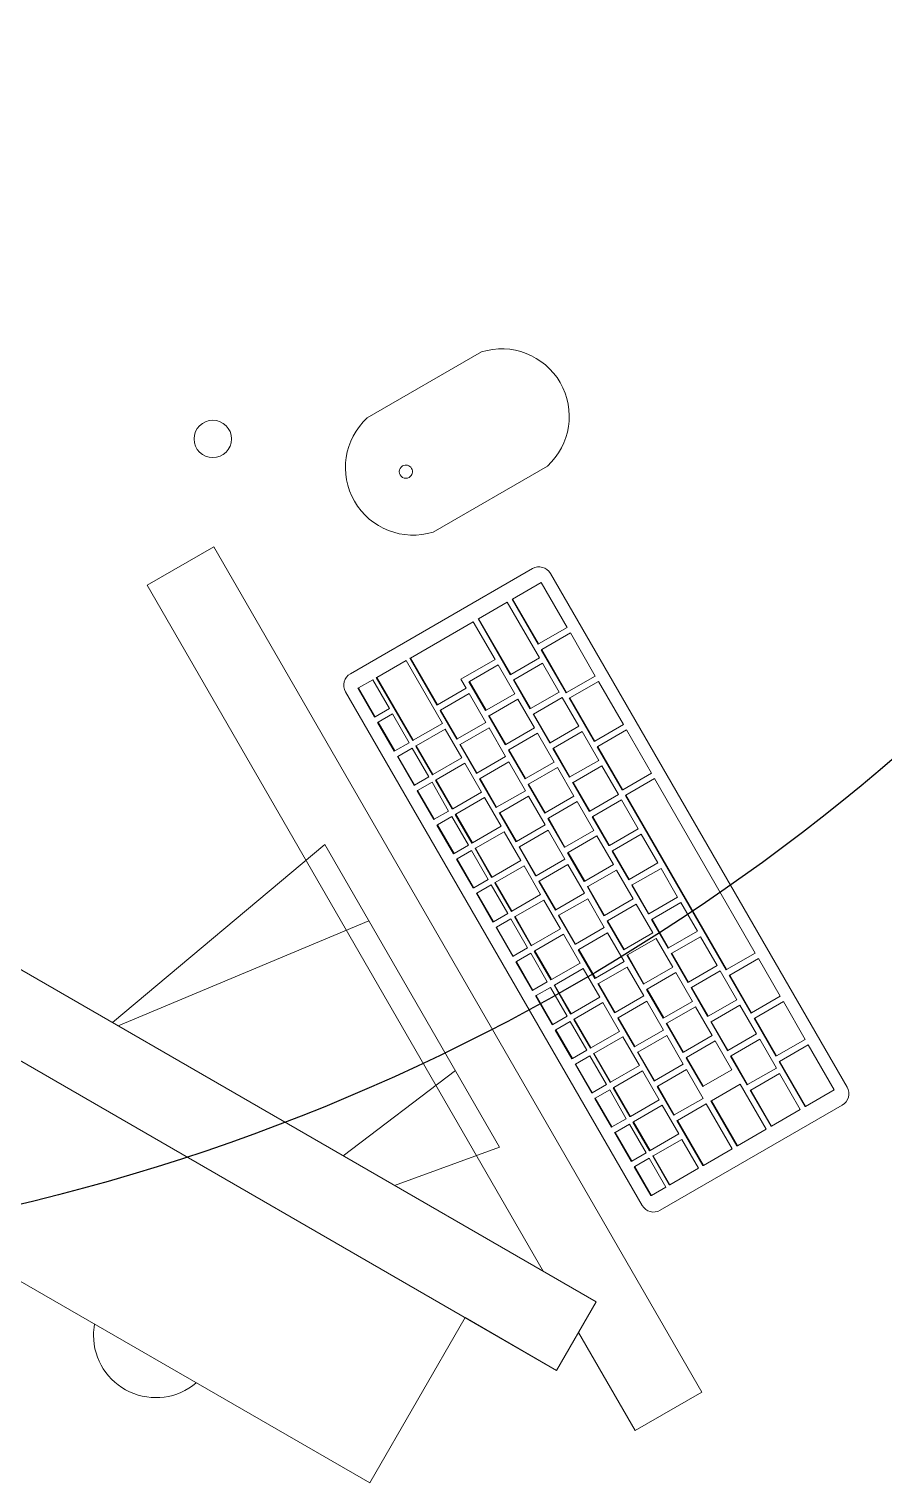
# Model space of a CAD drawing. Header units: millimetres. Extents: x 155920 to 295199, y -4084 to 97293.
# Drawn here: x 180303 to 180714, y 23907 to 24607 of the extents above; entities that cross this region are included whole.
import ezdxf

# ---------------------------------------------------------------- set-up
doc = ezdxf.new("R2010")
doc.units = ezdxf.units.MM
doc.header["$MEASUREMENT"] = 0
for name, color, linetype, lineweight in [('A-GENM', 8, 'CONTINUOUS', 9), ('E-ELEC-EQPM', 8, 'CONTINUOUS', 9), ('I-FURN', 8, 'CONTINUOUS', 9)]:
    doc.layers.add(name, color=color, linetype=linetype, lineweight=lineweight)
doc.layers.add('Social Distancing', color=7, linetype='CONTINUOUS')

msp = doc.modelspace()

# ---------------------------------------------------------------- linework, layer by layer
at = {"layer": 'A-GENM'}
for p, q in [((180520.27, 24451.52), (180465.28, 24419.77)), ((180497.03, 24364.77), (180552.02, 24396.52)), ((180544.79, 24347.16), (180457.18, 24296.58)), ((180549.04, 24340.52), (180535.24, 24332.55)), ((180561.54, 24318.86), (180549.04, 24340.52)), ((180696.23, 24097.56), (180553.46, 24344.84)), ((180532.67, 24331.06), (180518.85, 24323.08)), ((180548.17, 24304.22), (180532.67, 24331.06)), ((180535, 24332.41), (180535.24, 24332.55)), ((180547.5, 24310.76), (180535, 24332.41)), ((180535.24, 24332.55), (180547.74, 24310.89)), ((180516.28, 24321.6), (180486.06, 24304.15)), ((180526.78, 24303.41), (180516.28, 24321.6)), ((180518.61, 24322.94), (180518.85, 24323.08)), ((180534.11, 24296.1), (180518.61, 24322.94)), ((180518.85, 24323.08), (180534.35, 24296.23)), ((180547.74, 24310.89), (180561.54, 24318.86)), ((180563.04, 24316.27), (180549.24, 24308.3)), ((180575.04, 24295.48), (180563.04, 24316.27)), ((180547.5, 24310.76), (180547.74, 24310.89)), ((180549, 24308.16), (180549.24, 24308.3)), ((180561, 24287.37), (180549, 24308.16)), ((180549.24, 24308.3), (180561.24, 24287.51)), ((180483.98, 24302.95), (180469.91, 24294.83)), ((180501.48, 24272.64), (180483.98, 24302.95)), ((180485.83, 24304.02), (180486.06, 24304.15)), ((180498.83, 24281.5), (180485.83, 24304.02)), ((180486.06, 24304.15), (180499.06, 24281.64)), ((180510.39, 24293.95), (180526.78, 24303.41)), ((180528.28, 24300.81), (180514.46, 24292.83)), ((180536.28, 24286.96), (180528.28, 24300.81)), ((180534.35, 24296.23), (180548.17, 24304.22)), ((180549.67, 24301.62), (180535.85, 24293.64)), ((180557.67, 24287.76), (180549.67, 24301.62)), ((180467.96, 24293.7), (180461.05, 24289.71)), ((180475.96, 24279.84), (180467.96, 24293.7)), ((180469.67, 24294.69), (180469.91, 24294.83)), ((180487.17, 24264.38), (180469.67, 24294.69)), ((180469.91, 24294.83), (180487.41, 24264.52)), ((180512.89, 24289.62), (180510.39, 24293.95)), ((180514.22, 24292.69), (180514.46, 24292.83)), ((180522.22, 24278.84), (180514.22, 24292.69)), ((180514.46, 24292.83), (180522.46, 24278.98)), ((180534.11, 24296.1), (180534.35, 24296.23)), ((180535.61, 24293.5), (180535.85, 24293.64)), ((180543.61, 24279.64), (180535.61, 24293.5)), ((180535.85, 24293.64), (180543.85, 24279.78)), ((180561.24, 24287.51), (180575.04, 24295.48)), ((180576.54, 24292.88), (180562.74, 24284.91)), ((180588.54, 24272.1), (180576.54, 24292.88)), ((180454.85, 24287.91), (180597.62, 24040.63)), ((180460.81, 24289.57), (180461.05, 24289.71)), ((180468.81, 24275.71), (180460.81, 24289.57)), ((180461.05, 24289.71), (180469.05, 24275.85)), ((180499.06, 24281.64), (180512.89, 24289.62)), ((180514.39, 24287.02), (180500.56, 24279.04)), ((180522.39, 24273.16), (180514.39, 24287.02)), ((180522.46, 24278.98), (180536.28, 24286.96)), ((180543.85, 24279.78), (180557.67, 24287.76)), ((180559.17, 24285.16), (180545.35, 24277.18)), ((180567.17, 24271.31), (180559.17, 24285.16)), ((180561, 24287.37), (180561.24, 24287.51)), ((180562.5, 24284.78), (180562.74, 24284.91)), ((180574.5, 24263.99), (180562.5, 24284.78)), ((180562.74, 24284.91), (180574.74, 24264.13)), ((180469.05, 24275.85), (180475.96, 24279.84)), ((180498.83, 24281.5), (180499.06, 24281.64)), ((180500.33, 24278.9), (180500.56, 24279.04)), ((180508.33, 24265.04), (180500.33, 24278.9)), ((180500.56, 24279.04), (180508.56, 24265.18)), ((180522.22, 24278.84), (180522.46, 24278.98)), ((180537.78, 24284.36), (180523.96, 24276.38)), ((180545.78, 24270.5), (180537.78, 24284.36)), ((180543.61, 24279.64), (180543.85, 24279.78)), ((180468.81, 24275.71), (180469.05, 24275.85)), ((180470.31, 24273.12), (180470.55, 24273.26)), ((180478.31, 24259.26), (180470.31, 24273.12)), ((180477.46, 24277.25), (180470.55, 24273.26)), ((180470.55, 24273.26), (180478.55, 24259.4)), ((180485.46, 24263.39), (180477.46, 24277.25)), ((180487.41, 24264.52), (180501.48, 24272.64)), ((180508.56, 24265.18), (180522.39, 24273.16)), ((180523.89, 24270.57), (180510.06, 24262.58)), ((180523.72, 24276.24), (180523.96, 24276.38)), ((180531.72, 24262.38), (180523.72, 24276.24)), ((180531.89, 24256.71), (180523.89, 24270.57)), ((180523.96, 24276.38), (180531.96, 24262.52)), ((180531.96, 24262.52), (180545.78, 24270.5)), ((180545.11, 24277.04), (180545.35, 24277.18)), ((180553.11, 24263.19), (180545.11, 24277.04)), ((180545.35, 24277.18), (180553.35, 24263.33)), ((180553.35, 24263.33), (180567.17, 24271.31)), ((180574.74, 24264.13), (180588.54, 24272.1)), ((180487.17, 24264.38), (180487.41, 24264.52)), ((180502.74, 24269.9), (180488.91, 24261.92)), ((180510.74, 24256.04), (180502.74, 24269.9)), ((180508.33, 24265.04), (180508.56, 24265.18)), ((180547.28, 24267.9), (180533.46, 24259.92)), ((180555.28, 24254.05), (180547.28, 24267.9)), ((180568.67, 24268.71), (180554.85, 24260.73)), ((180576.67, 24254.85), (180568.67, 24268.71)), ((180574.5, 24263.99), (180574.74, 24264.13)), ((180590.04, 24269.5), (180576.24, 24261.53)), ((180602.04, 24248.72), (180590.04, 24269.5)), ((180478.31, 24259.26), (180478.55, 24259.4)), ((180478.55, 24259.4), (180485.46, 24263.39)), ((180479.81, 24256.66), (180480.05, 24256.8)), ((180487.81, 24242.81), (180479.81, 24256.66)), ((180486.96, 24260.79), (180480.05, 24256.8)), ((180480.05, 24256.8), (180488.05, 24242.94)), ((180494.96, 24246.93), (180486.96, 24260.79)), ((180488.67, 24261.78), (180488.91, 24261.92)), ((180496.67, 24247.92), (180488.67, 24261.78)), ((180488.91, 24261.92), (180496.91, 24248.06)), ((180509.83, 24262.45), (180510.06, 24262.58)), ((180517.83, 24248.59), (180509.83, 24262.45)), ((180510.06, 24262.58), (180518.06, 24248.73)), ((180518.06, 24248.73), (180531.89, 24256.71)), ((180531.72, 24262.38), (180531.96, 24262.52)), ((180533.22, 24259.79), (180533.46, 24259.92)), ((180541.22, 24245.93), (180533.22, 24259.79)), ((180533.46, 24259.92), (180541.46, 24246.07)), ((180553.11, 24263.19), (180553.35, 24263.33)), ((180554.61, 24260.59), (180554.85, 24260.73)), ((180562.61, 24246.73), (180554.61, 24260.59)), ((180554.85, 24260.73), (180562.85, 24246.87)), ((180576, 24261.39), (180576.24, 24261.53)), ((180588, 24240.61), (180576, 24261.39)), ((180576.24, 24261.53), (180588.24, 24240.75)), ((180496.91, 24248.06), (180510.74, 24256.04)), ((180512.24, 24253.45), (180498.41, 24245.47)), ((180520.24, 24239.59), (180512.24, 24253.45)), ((180533.39, 24254.11), (180519.56, 24246.13)), ((180541.39, 24240.25), (180533.39, 24254.11)), ((180541.46, 24246.07), (180555.28, 24254.05)), ((180556.78, 24251.45), (180542.96, 24243.47)), ((180564.78, 24237.59), (180556.78, 24251.45)), ((180562.85, 24246.87), (180576.67, 24254.85)), ((180578.17, 24252.25), (180564.35, 24244.27)), ((180586.17, 24238.4), (180578.17, 24252.25)), ((180487.81, 24242.81), (180488.05, 24242.94)), ((180488.05, 24242.94), (180494.96, 24246.93)), ((180496.46, 24244.34), (180489.55, 24240.35)), ((180504.46, 24230.48), (180496.46, 24244.34)), ((180496.67, 24247.92), (180496.91, 24248.06)), ((180498.17, 24245.33), (180498.41, 24245.47)), ((180506.17, 24231.47), (180498.17, 24245.33)), ((180498.41, 24245.47), (180506.41, 24231.61)), ((180517.83, 24248.59), (180518.06, 24248.73)), ((180519.33, 24245.99), (180519.56, 24246.13)), ((180527.33, 24232.14), (180519.33, 24245.99)), ((180519.56, 24246.13), (180527.56, 24232.27)), ((180541.22, 24245.93), (180541.46, 24246.07)), ((180542.72, 24243.33), (180542.96, 24243.47)), ((180550.72, 24229.48), (180542.72, 24243.33)), ((180542.96, 24243.47), (180550.96, 24229.61)), ((180562.61, 24246.73), (180562.85, 24246.87)), ((180564.11, 24244.14), (180564.35, 24244.27)), ((180572.11, 24230.28), (180564.11, 24244.14)), ((180564.35, 24244.27), (180572.35, 24230.42)), ((180588.24, 24240.75), (180602.04, 24248.72)), ((180603.54, 24246.12), (180589.74, 24238.15)), ((180652.04, 24162.11), (180603.54, 24246.12)), ((180489.31, 24240.21), (180489.55, 24240.35)), ((180497.31, 24226.35), (180489.31, 24240.21)), ((180489.55, 24240.35), (180497.55, 24226.49)), ((180506.41, 24231.61), (180520.24, 24239.59)), ((180521.74, 24236.99), (180507.91, 24229.01)), ((180529.74, 24223.13), (180521.74, 24236.99)), ((180527.56, 24232.27), (180541.39, 24240.25)), ((180542.89, 24237.66), (180529.06, 24229.68)), ((180550.89, 24223.8), (180542.89, 24237.66)), ((180550.96, 24229.61), (180564.78, 24237.59)), ((180572.35, 24230.42), (180586.17, 24238.4)), ((180587.67, 24235.8), (180573.85, 24227.82)), ((180595.67, 24221.94), (180587.67, 24235.8)), ((180588, 24240.61), (180588.24, 24240.75)), ((180589.5, 24238.01), (180589.74, 24238.15)), ((180638, 24154.01), (180589.5, 24238.01)), ((180589.74, 24238.15), (180638.24, 24154.14)), ((180497.55, 24226.49), (180504.46, 24230.48)), ((180506.17, 24231.47), (180506.41, 24231.61)), ((180507.67, 24228.87), (180507.91, 24229.01)), ((180515.67, 24215.02), (180507.67, 24228.87)), ((180507.91, 24229.01), (180515.91, 24215.15)), ((180527.33, 24232.14), (180527.56, 24232.27)), ((180528.83, 24229.54), (180529.06, 24229.68)), ((180536.83, 24215.68), (180528.83, 24229.54)), ((180529.06, 24229.68), (180537.06, 24215.82)), ((180550.72, 24229.48), (180550.96, 24229.61)), ((180566.28, 24235), (180552.46, 24227.02)), ((180574.28, 24221.14), (180566.28, 24235)), ((180572.11, 24230.28), (180572.35, 24230.42)), ((180497.31, 24226.35), (180497.55, 24226.49)), ((180498.81, 24223.75), (180499.05, 24223.89)), ((180506.81, 24209.9), (180498.81, 24223.75)), ((180505.96, 24227.88), (180499.05, 24223.89)), ((180499.05, 24223.89), (180507.05, 24210.04)), ((180513.96, 24214.03), (180505.96, 24227.88)), ((180515.91, 24215.15), (180529.74, 24223.13)), ((180537.06, 24215.82), (180550.89, 24223.8)), ((180552.22, 24226.88), (180552.46, 24227.02)), ((180560.22, 24213.02), (180552.22, 24226.88)), ((180552.46, 24227.02), (180560.46, 24213.16)), ((180573.61, 24227.68), (180573.85, 24227.82)), ((180581.61, 24213.82), (180573.61, 24227.68)), ((180573.85, 24227.82), (180581.85, 24213.96)), ((180581.85, 24213.96), (180595.67, 24221.94)), ((180515.67, 24215.02), (180515.91, 24215.15)), ((180531.24, 24220.54), (180517.41, 24212.56)), ((180539.24, 24206.68), (180531.24, 24220.54)), ((180536.83, 24215.68), (180537.06, 24215.82)), ((180552.39, 24221.2), (180538.56, 24213.22)), ((180560.39, 24207.35), (180552.39, 24221.2)), ((180560.46, 24213.16), (180574.28, 24221.14)), ((180575.78, 24218.54), (180561.96, 24210.56)), ((180583.78, 24204.68), (180575.78, 24218.54)), ((180597.17, 24219.34), (180583.35, 24211.36)), ((180605.17, 24205.49), (180597.17, 24219.34)), ((180506.81, 24209.9), (180507.05, 24210.04)), ((180507.05, 24210.04), (180513.96, 24214.03)), ((180515.46, 24211.43), (180508.55, 24207.44)), ((180523.46, 24197.57), (180515.46, 24211.43)), ((180517.17, 24212.42), (180517.41, 24212.56)), ((180525.17, 24198.56), (180517.17, 24212.42)), ((180517.41, 24212.56), (180525.41, 24198.7)), ((180538.33, 24213.08), (180538.56, 24213.22)), ((180546.33, 24199.23), (180538.33, 24213.08)), ((180538.56, 24213.22), (180546.56, 24199.36)), ((180560.22, 24213.02), (180560.46, 24213.16)), ((180561.72, 24210.42), (180561.96, 24210.56)), ((180569.72, 24196.57), (180561.72, 24210.42)), ((180561.96, 24210.56), (180569.96, 24196.7)), ((180581.61, 24213.82), (180581.85, 24213.96)), ((180583.11, 24211.23), (180583.35, 24211.36)), ((180591.11, 24197.37), (180583.11, 24211.23)), ((180583.35, 24211.36), (180591.35, 24197.51)), ((180508.31, 24207.3), (180508.55, 24207.44)), ((180516.31, 24193.44), (180508.31, 24207.3)), ((180508.55, 24207.44), (180516.55, 24193.58)), ((180525.41, 24198.7), (180539.24, 24206.68)), ((180540.74, 24204.08), (180526.91, 24196.1)), ((180548.74, 24190.23), (180540.74, 24204.08)), ((180546.56, 24199.36), (180560.39, 24207.35)), ((180561.89, 24204.75), (180548.06, 24196.77)), ((180569.89, 24190.89), (180561.89, 24204.75)), ((180569.96, 24196.7), (180583.78, 24204.68)), ((180585.28, 24202.09), (180571.46, 24194.11)), ((180593.28, 24188.23), (180585.28, 24202.09)), ((180591.35, 24197.51), (180605.17, 24205.49)), ((180606.67, 24202.89), (180592.85, 24194.91)), ((180614.67, 24189.03), (180606.67, 24202.89)), ((180516.31, 24193.44), (180516.55, 24193.58)), ((180516.55, 24193.58), (180523.46, 24197.57)), ((180524.96, 24194.97), (180518.05, 24190.98)), ((180532.96, 24181.12), (180524.96, 24194.97)), ((180525.17, 24198.56), (180525.41, 24198.7)), ((180526.67, 24195.96), (180526.91, 24196.1)), ((180534.67, 24182.11), (180526.67, 24195.96)), ((180526.91, 24196.1), (180534.91, 24182.25)), ((180546.33, 24199.23), (180546.56, 24199.36)), ((180547.83, 24196.63), (180548.06, 24196.77)), ((180555.83, 24182.77), (180547.83, 24196.63)), ((180548.06, 24196.77), (180556.06, 24182.91)), ((180569.72, 24196.57), (180569.96, 24196.7)), ((180571.22, 24193.97), (180571.46, 24194.11)), ((180579.22, 24180.11), (180571.22, 24193.97)), ((180571.46, 24194.11), (180579.46, 24180.25)), ((180591.11, 24197.37), (180591.35, 24197.51)), ((180592.61, 24194.77), (180592.85, 24194.91)), ((180600.61, 24180.92), (180592.61, 24194.77)), ((180592.85, 24194.91), (180600.85, 24181.05)), ((180517.81, 24190.84), (180518.05, 24190.98)), ((180525.81, 24176.99), (180517.81, 24190.84)), ((180518.05, 24190.98), (180526.05, 24177.13)), ((180534.91, 24182.25), (180548.74, 24190.23)), ((180550.24, 24187.63), (180536.41, 24179.65)), ((180558.24, 24173.77), (180550.24, 24187.63)), ((180556.06, 24182.91), (180569.89, 24190.89)), ((180571.39, 24188.29), (180557.56, 24180.31)), ((180579.39, 24174.44), (180571.39, 24188.29)), ((180579.46, 24180.25), (180593.28, 24188.23)), ((180600.85, 24181.05), (180614.67, 24189.03)), ((180526.05, 24177.13), (180532.96, 24181.12)), ((180534.67, 24182.11), (180534.91, 24182.25)), ((180536.17, 24179.51), (180536.41, 24179.65)), ((180536.41, 24179.65), (180544.41, 24165.79)), ((180555.83, 24182.77), (180556.06, 24182.91)), ((180557.33, 24180.17), (180557.56, 24180.31)), ((180565.33, 24166.32), (180557.33, 24180.17)), ((180557.56, 24180.31), (180565.56, 24166.46)), ((180579.22, 24180.11), (180579.46, 24180.25)), ((180594.78, 24185.63), (180580.96, 24177.65)), ((180602.78, 24171.78), (180594.78, 24185.63)), ((180600.61, 24180.92), (180600.85, 24181.05)), ((180616.17, 24186.44), (180602.35, 24178.46)), ((180624.17, 24172.58), (180616.17, 24186.44)), ((180525.81, 24176.99), (180526.05, 24177.13)), ((180527.31, 24174.39), (180527.55, 24174.53)), ((180535.31, 24160.53), (180527.31, 24174.39)), ((180534.46, 24178.52), (180527.55, 24174.53)), ((180527.55, 24174.53), (180535.55, 24160.67)), ((180542.46, 24164.66), (180534.46, 24178.52)), ((180544.17, 24165.65), (180536.17, 24179.51)), ((180544.41, 24165.79), (180558.24, 24173.77)), ((180565.56, 24166.46), (180579.39, 24174.44)), ((180580.72, 24177.51), (180580.96, 24177.65)), ((180588.72, 24163.66), (180580.72, 24177.51)), ((180580.96, 24177.65), (180588.96, 24163.8)), ((180602.11, 24178.32), (180602.35, 24178.46)), ((180610.11, 24164.46), (180602.11, 24178.32)), ((180602.35, 24178.46), (180610.35, 24164.6)), ((180610.35, 24164.6), (180624.17, 24172.58)), ((180544.17, 24165.65), (180544.41, 24165.79)), ((180559.74, 24171.17), (180545.91, 24163.19)), ((180567.74, 24157.32), (180559.74, 24171.17)), ((180565.33, 24166.32), (180565.56, 24166.46)), ((180580.89, 24171.84), (180567.06, 24163.86)), ((180588.89, 24157.98), (180580.89, 24171.84)), ((180588.96, 24163.8), (180602.78, 24171.78)), ((180604.28, 24169.18), (180590.46, 24161.2)), ((180612.28, 24155.32), (180604.28, 24169.18)), ((180625.67, 24169.98), (180611.85, 24162)), ((180633.67, 24156.13), (180625.67, 24169.98)), ((180535.31, 24160.53), (180535.55, 24160.67)), ((180535.55, 24160.67), (180542.46, 24164.66)), ((180543.96, 24162.06), (180537.05, 24158.07)), ((180551.96, 24148.21), (180543.96, 24162.06)), ((180545.67, 24163.05), (180545.91, 24163.19)), ((180553.67, 24149.2), (180545.67, 24163.05)), ((180545.91, 24163.19), (180553.91, 24149.34)), ((180566.83, 24163.72), (180567.06, 24163.86)), ((180574.83, 24149.86), (180566.83, 24163.72)), ((180567.06, 24163.86), (180575.06, 24150)), ((180588.72, 24163.66), (180588.96, 24163.8)), ((180590.22, 24161.06), (180590.46, 24161.2)), ((180598.22, 24147.2), (180590.22, 24161.06)), ((180590.46, 24161.2), (180598.46, 24147.34)), ((180610.11, 24164.46), (180610.35, 24164.6)), ((180611.61, 24161.86), (180611.85, 24162)), ((180619.61, 24148.01), (180611.61, 24161.86)), ((180611.85, 24162), (180619.85, 24148.14)), ((180638.24, 24154.14), (180652.04, 24162.11)), ((180653.54, 24159.52), (180639.74, 24151.55)), ((180664.04, 24141.33), (180653.54, 24159.52)), ((180536.81, 24157.94), (180537.05, 24158.07)), ((180544.81, 24144.08), (180536.81, 24157.94)), ((180537.05, 24158.07), (180545.05, 24144.22)), ((180553.91, 24149.34), (180567.74, 24157.32)), ((180569.24, 24154.72), (180555.41, 24146.74)), ((180577.24, 24140.86), (180569.24, 24154.72)), ((180575.06, 24150), (180588.89, 24157.98)), ((180590.39, 24155.38), (180576.56, 24147.4)), ((180598.39, 24141.53), (180590.39, 24155.38)), ((180598.46, 24147.34), (180612.28, 24155.32)), ((180613.78, 24152.72), (180599.96, 24144.74)), ((180621.78, 24138.87), (180613.78, 24152.72)), ((180619.85, 24148.14), (180633.67, 24156.13)), ((180635.17, 24153.53), (180621.35, 24145.55)), ((180643.17, 24139.67), (180635.17, 24153.53)), ((180638, 24154.01), (180638.24, 24154.14)), ((180639.5, 24151.41), (180639.74, 24151.55)), ((180639.74, 24151.55), (180650.24, 24133.36)), ((180545.05, 24144.22), (180551.96, 24148.21)), ((180553.46, 24145.61), (180546.55, 24141.62)), ((180561.46, 24131.75), (180553.46, 24145.61)), ((180553.67, 24149.2), (180553.91, 24149.34)), ((180555.17, 24146.6), (180555.41, 24146.74)), ((180563.17, 24132.74), (180555.17, 24146.6)), ((180555.41, 24146.74), (180563.41, 24132.88)), ((180574.83, 24149.86), (180575.06, 24150)), ((180576.33, 24147.27), (180576.56, 24147.4)), ((180584.33, 24133.41), (180576.33, 24147.27)), ((180576.56, 24147.4), (180584.56, 24133.55)), ((180598.22, 24147.2), (180598.46, 24147.34)), ((180599.72, 24144.6), (180599.96, 24144.74)), ((180607.72, 24130.75), (180599.72, 24144.6)), ((180599.96, 24144.74), (180607.96, 24130.89)), ((180619.61, 24148.01), (180619.85, 24148.14)), ((180621.11, 24145.41), (180621.35, 24145.55)), ((180629.11, 24131.55), (180621.11, 24145.41)), ((180621.35, 24145.55), (180629.35, 24131.69)), ((180650, 24133.22), (180639.5, 24151.41)), ((180544.81, 24144.08), (180545.05, 24144.22)), ((180546.31, 24141.48), (180546.55, 24141.62)), ((180554.31, 24127.62), (180546.31, 24141.48)), ((180546.55, 24141.62), (180554.55, 24127.76)), ((180563.41, 24132.88), (180577.24, 24140.86)), ((180578.74, 24138.26), (180564.91, 24130.28)), ((180586.74, 24124.41), (180578.74, 24138.26)), ((180584.56, 24133.55), (180598.39, 24141.53)), ((180599.89, 24138.93), (180586.06, 24130.95)), ((180607.89, 24125.07), (180599.89, 24138.93)), ((180607.96, 24130.89), (180621.78, 24138.87)), ((180629.35, 24131.69), (180643.17, 24139.67)), ((180650.24, 24133.36), (180664.04, 24141.33)), ((180665.54, 24138.73), (180651.74, 24130.76)), ((180676.04, 24120.54), (180665.54, 24138.73)), ((180554.55, 24127.76), (180561.46, 24131.75)), ((180563.17, 24132.74), (180563.41, 24132.88)), ((180584.33, 24133.41), (180584.56, 24133.55)), ((180585.83, 24130.81), (180586.06, 24130.95)), ((180593.83, 24116.95), (180585.83, 24130.81)), ((180586.06, 24130.95), (180594.06, 24117.09)), ((180607.72, 24130.75), (180607.96, 24130.89)), ((180623.28, 24136.27), (180609.46, 24128.29)), ((180631.28, 24122.41), (180623.28, 24136.27)), ((180629.11, 24131.55), (180629.35, 24131.69)), ((180644.67, 24137.07), (180630.85, 24129.09)), ((180652.67, 24123.22), (180644.67, 24137.07)), ((180650, 24133.22), (180650.24, 24133.36)), ((180651.5, 24130.62), (180651.74, 24130.76)), ((180662, 24112.44), (180651.5, 24130.62)), ((180651.74, 24130.76), (180662.24, 24112.58)), ((180554.31, 24127.62), (180554.55, 24127.76)), ((180555.81, 24125.03), (180556.05, 24125.16)), ((180563.81, 24111.17), (180555.81, 24125.03)), ((180562.96, 24129.16), (180556.05, 24125.16)), ((180556.05, 24125.16), (180564.05, 24111.31)), ((180570.96, 24115.3), (180562.96, 24129.16)), ((180564.67, 24130.15), (180564.91, 24130.28)), ((180572.67, 24116.29), (180564.67, 24130.15)), ((180564.91, 24130.28), (180572.91, 24116.43)), ((180572.91, 24116.43), (180586.74, 24124.41)), ((180594.06, 24117.09), (180607.89, 24125.07)), ((180609.22, 24128.15), (180609.46, 24128.29)), ((180617.22, 24114.29), (180609.22, 24128.15)), ((180609.46, 24128.29), (180617.46, 24114.43)), ((180630.61, 24128.95), (180630.85, 24129.09)), ((180638.61, 24115.1), (180630.61, 24128.95)), ((180630.85, 24129.09), (180638.85, 24115.24)), ((180588.24, 24121.81), (180574.41, 24113.83)), ((180596.24, 24107.95), (180588.24, 24121.81)), ((180593.83, 24116.95), (180594.06, 24117.09)), ((180609.39, 24122.47), (180595.56, 24114.49)), ((180617.39, 24108.62), (180609.39, 24122.47)), ((180617.46, 24114.43), (180631.28, 24122.41)), ((180632.78, 24119.81), (180618.96, 24111.83)), ((180640.78, 24105.96), (180632.78, 24119.81)), ((180638.85, 24115.24), (180652.67, 24123.22)), ((180654.17, 24120.62), (180640.35, 24112.64)), ((180662.17, 24106.76), (180654.17, 24120.62)), ((180662.24, 24112.58), (180676.04, 24120.54)), ((180677.54, 24117.95), (180663.74, 24109.98)), ((180690.04, 24096.3), (180677.54, 24117.95)), ((180563.81, 24111.17), (180564.05, 24111.31)), ((180564.05, 24111.31), (180570.96, 24115.3)), ((180572.46, 24112.7), (180565.55, 24108.71)), ((180580.46, 24098.84), (180572.46, 24112.7)), ((180572.67, 24116.29), (180572.91, 24116.43)), ((180574.17, 24113.69), (180574.41, 24113.83)), ((180582.17, 24099.83), (180574.17, 24113.69)), ((180574.41, 24113.83), (180582.41, 24099.97)), ((180595.33, 24114.36), (180595.56, 24114.49)), ((180603.33, 24100.5), (180595.33, 24114.36)), ((180595.56, 24114.49), (180603.56, 24100.64)), ((180617.22, 24114.29), (180617.46, 24114.43)), ((180618.72, 24111.7), (180618.96, 24111.83)), ((180626.72, 24097.84), (180618.72, 24111.7)), ((180618.96, 24111.83), (180626.96, 24097.98)), ((180638.61, 24115.1), (180638.85, 24115.24)), ((180640.11, 24112.5), (180640.35, 24112.64)), ((180648.11, 24098.64), (180640.11, 24112.5)), ((180640.35, 24112.64), (180648.35, 24098.78)), ((180662, 24112.44), (180662.24, 24112.58)), ((180663.5, 24109.84), (180663.74, 24109.98)), ((180676, 24088.19), (180663.5, 24109.84)), ((180663.74, 24109.98), (180676.24, 24088.33)), ((180565.31, 24108.57), (180565.55, 24108.71)), ((180573.31, 24094.72), (180565.31, 24108.57)), ((180565.55, 24108.71), (180573.55, 24094.85)), ((180582.41, 24099.97), (180596.24, 24107.95)), ((180597.74, 24105.36), (180583.91, 24097.37)), ((180605.74, 24091.5), (180597.74, 24105.36)), ((180603.56, 24100.64), (180617.39, 24108.62)), ((180618.89, 24106.02), (180605.06, 24098.04)), ((180626.89, 24092.16), (180618.89, 24106.02)), ((180626.96, 24097.98), (180640.78, 24105.96)), ((180648.35, 24098.78), (180662.17, 24106.76)), ((180663.65, 24104.15), (180649.85, 24096.18)), ((180673.65, 24086.83), (180663.65, 24104.15)), ((180573.55, 24094.85), (180580.46, 24098.84)), ((180581.96, 24096.25), (180575.05, 24092.26)), ((180589.96, 24082.39), (180581.96, 24096.25)), ((180582.17, 24099.83), (180582.41, 24099.97)), ((180583.67, 24097.24), (180583.91, 24097.37)), ((180591.67, 24083.38), (180583.67, 24097.24)), ((180583.91, 24097.37), (180591.91, 24083.52)), ((180603.33, 24100.5), (180603.56, 24100.64)), ((180604.83, 24097.9), (180605.06, 24098.04)), ((180612.83, 24084.05), (180604.83, 24097.9)), ((180605.06, 24098.04), (180613.06, 24084.18)), ((180626.72, 24097.84), (180626.96, 24097.98)), ((180644.76, 24099.02), (180630.96, 24091.05)), ((180657.26, 24077.37), (180644.76, 24099.02)), ((180648.11, 24098.64), (180648.35, 24098.78)), ((180649.61, 24096.04), (180649.85, 24096.18)), ((180659.61, 24078.72), (180649.61, 24096.04)), ((180649.85, 24096.18), (180659.85, 24078.86)), ((180676.24, 24088.33), (180690.04, 24096.3)), ((180573.31, 24094.72), (180573.55, 24094.85)), ((180574.81, 24092.12), (180575.05, 24092.26)), ((180582.81, 24078.26), (180574.81, 24092.12)), ((180575.05, 24092.26), (180583.05, 24078.4)), ((180591.91, 24083.52), (180605.74, 24091.5)), ((180607.24, 24088.9), (180593.41, 24080.92)), ((180606.3, 24038.3), (180693.91, 24088.88)), ((180615.24, 24075.04), (180607.24, 24088.9)), ((180613.06, 24084.18), (180626.89, 24092.16)), ((180628.37, 24089.56), (180614.56, 24081.59)), ((180640.87, 24067.9), (180628.37, 24089.56)), ((180630.72, 24090.91), (180630.96, 24091.05)), ((180643.22, 24069.26), (180630.72, 24090.91)), ((180630.96, 24091.05), (180643.46, 24069.4)), ((180583.05, 24078.4), (180589.96, 24082.39)), ((180591.67, 24083.38), (180591.91, 24083.52)), ((180612.83, 24084.05), (180613.06, 24084.18)), ((180614.33, 24081.45), (180614.56, 24081.59)), ((180614.56, 24081.59), (180627.06, 24059.93)), ((180659.85, 24078.86), (180673.65, 24086.83)), ((180676, 24088.19), (180676.24, 24088.33)), ((180582.81, 24078.26), (180583.05, 24078.4)), ((180584.31, 24075.66), (180584.55, 24075.8)), ((180592.31, 24061.81), (180584.31, 24075.66)), ((180591.46, 24079.79), (180584.55, 24075.8)), ((180584.55, 24075.8), (180592.55, 24061.94)), ((180599.46, 24065.94), (180591.46, 24079.79)), ((180593.17, 24080.78), (180593.41, 24080.92)), ((180601.17, 24066.93), (180593.17, 24080.78)), ((180593.41, 24080.92), (180601.41, 24067.06)), ((180601.41, 24067.06), (180615.24, 24075.04)), ((180626.83, 24059.8), (180614.33, 24081.45)), ((180643.46, 24069.4), (180657.26, 24077.37)), ((180659.61, 24078.72), (180659.85, 24078.86)), ((180616.74, 24072.45), (180602.91, 24064.47)), ((180624.74, 24058.59), (180616.74, 24072.45)), ((180627.06, 24059.93), (180640.87, 24067.9)), ((180643.22, 24069.26), (180643.46, 24069.4)), ((180592.31, 24061.81), (180592.55, 24061.94)), ((180592.55, 24061.94), (180599.46, 24065.94)), ((180600.96, 24063.34), (180594.05, 24059.35)), ((180608.96, 24049.48), (180600.96, 24063.34)), ((180601.17, 24066.93), (180601.41, 24067.06)), ((180602.67, 24064.33), (180602.91, 24064.47)), ((180610.67, 24050.47), (180602.67, 24064.33)), ((180602.91, 24064.47), (180610.91, 24050.61)), ((180593.81, 24059.21), (180594.05, 24059.35)), ((180601.81, 24045.35), (180593.81, 24059.21)), ((180594.05, 24059.35), (180602.05, 24045.49)), ((180610.91, 24050.61), (180624.74, 24058.59)), ((180626.83, 24059.8), (180627.06, 24059.93)), ((180602.05, 24045.49), (180608.96, 24049.48)), ((180610.67, 24050.47), (180610.91, 24050.61)), ((180601.81, 24045.35), (180602.05, 24045.49))]:
    msp.add_line(p, q, dxfattribs=at)
for centre, radius, start, end in [((180529.96, 24420.45), 32.54, 312.68038, 107.31962), ((180487.34, 24395.84), 32.54, 132.68038, 287.31962), ((180483.88, 24393.85), 3.16, 120, 300), ((180483.88, 24393.85), 3.16, 300, 120), ((180547.96, 24341.66), 6.35, 30, 120), ((180460.35, 24291.08), 6.35, 120, 210), ((180690.73, 24094.38), 6.35, 300, 30), ((180603.12, 24043.8), 6.35, 210, 300)]:
    msp.add_arc(centre, radius, start, end, dxfattribs=at)
at = {"layer": 'E-ELEC-EQPM'}
for p, q in [((179882.64, 24394.24), (180575.46, 23994.24)), ((179882.64, 24394.24), (180575.46, 23994.24)), ((180556.41, 23961.24), (179863.59, 24361.24)), ((180466.47, 23907.06), (179861.63, 24256.26)), ((180466.47, 23907.06), (179861.63, 24256.26)), ((180575.46, 23994.24), (180556.41, 23961.24)), ((180575.46, 23994.24), (180556.41, 23961.24)), ((180512.42, 23986.64), (180466.47, 23907.06)), ((180512.42, 23986.64), (180466.47, 23907.06)), ((180556.41, 23961.24), (180512.42, 23986.64))]:
    msp.add_line(p, q, dxfattribs=at)
at = {"layer": 'I-FURN'}
for p, q in [((180359.33, 24339.2), (180391.44, 24357.74)), ((180626.39, 23950.79), (180391.44, 24357.74)), ((180359.33, 24339.2), (180550, 24008.94)), ((180342.65, 24128.65), (180444.84, 24214.45)), ((180444.84, 24214.45), (180529, 24068.68)), ((180466.14, 24177.57), (180345.43, 24127.04)), ((180507.7, 24105.57), (180453.77, 24064.5)), ((180529, 24068.68), (180478.41, 24050.27)), ((180566.97, 23979.54), (180594.28, 23932.25)), ((180594.28, 23932.25), (180626.39, 23950.79))]:
    msp.add_line(p, q, dxfattribs=at)
for centre, radius, start, end in [((180390.98, 24409.61), 9, 0, 180), ((180390.98, 24409.61), 9, 180, 0), ((180363.57, 23978.1), 30, 169.79296, 180), ((180363.57, 23978.1), 30, 180, 310.20704)]:
    msp.add_arc(centre, radius, start, end, dxfattribs=at)
at = {"layer": 'Social Distancing'}
msp.add_circle((180066.88, 25014.26), 1000, dxfattribs=at)

doc.saveas('drawing.dxf')
